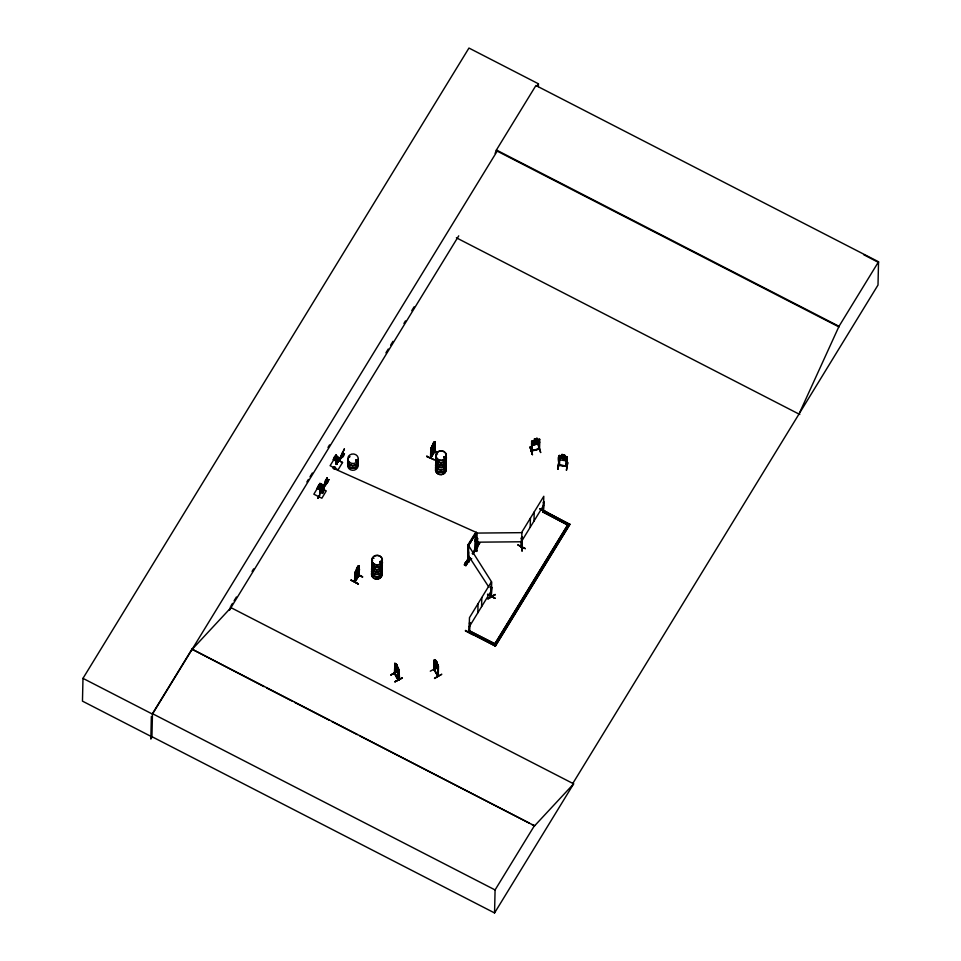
<?xml version="1.0" encoding="UTF-8"?>
<svg xmlns="http://www.w3.org/2000/svg" width="961" height="961" viewBox="0 0 961 961"><rect width="100%" height="100%" fill="white"/><g stroke="black" fill="none" stroke-linecap="round" stroke-linejoin="round"><path stroke-width="1.44" d="M538.352 86.634L538.424 83.787L468.956 48.05L82.982 678.358L82.466 701.134L151.934 736.871L152.463 713.663L191.972 649.143L534.58 825.847L531.913 824.478M151.345 716.51L150.841 739.093L152.222 736.823M263.951 686.61L191.972 649.143M317.13 488.248L320.842 489.87L323.593 485.269L319.881 483.419L317.13 488.248L320.842 490.11M318.223 486.879L313.851 494.206L321.875 498.23L326.247 490.903L323.569 489.521M318.067 486.47L319.605 487.239L320.518 484.933L319.388 484.368L318.475 486.674L318.499 485.87L319.629 486.434M319.881 483.419L323.593 485.269M320.842 488.512L320.746 492.645L319.953 492.849L319.809 487.996M319.953 492.849L320.049 488.729M321.491 488.308C320.205 486.242 317.935 494.254 322.992 488.476L323.545 487.227L321.491 488.308L320.325 487.599L321.238 485.293L322.355 486.662L321.238 485.293M319.605 487.239L320.518 484.933M320.746 492.645L320.578 489.161M324.193 490.134L322.331 493.353L322.92 489.509M322.536 493.461L323.821 487.443L321.274 488.2L321.587 487.503M323.545 490.446L323.617 487.347C321.575 492.609 325.863 483.119 323.497 488.008M323.761 490.542L323.821 487.443M334.572 458.421L330.116 465.701L338.092 469.809L342.548 462.481L335.906 459.058M334.764 458.217L334.788 457.412L335.894 458.793L334.356 458.001M335.677 456.727L335.701 455.91L336.818 456.499L337.599 459.598M337.155 458.709L337.707 461.208L336.626 458.361L337.539 456.859L338.668 457.436L337.707 461.208L337.155 458.709L337.035 464.211L336.242 464.415L336.11 459.55M338.668 457.436L337.743 458.938C327.797 465.304 338.596 448.679 336.134 458.181M336.242 464.415L336.362 458.914M337.035 464.211L336.867 460.727M337.515 457.664L337.539 456.859M339.173 460.187L338.092 461.821L340.014 457.772L339.641 459.466M358.345 583.856L350.993 580.024L358.309 584.048M356.507 569.609L354.801 572.84L354.597 581.861M355.234 581.513L355.102 572.251L354.813 582.15L358.585 576.059M354.969 581.345L355.15 572.191M354.933 582.03L358.885 575.507L359.15 565.633L357.756 567.555L357.828 566.329L357.756 567.555L358.513 566.87L358.429 571.146L355.87 575.435L356.579 569.657M356.543 569.693L357.828 566.329M356.579 572.239L356.531 574.33L357.768 572.263L357.828 567.975L356.531 572.119L357.792 570.065M357.888 568.564L356.567 570.774C351.702 583.856 361.3 561.512 357.948 569.729M356.831 570.558L357.624 569.224M356.831 568.347L357.624 567.41M358.261 575.891L358.933 575.098L358.261 575.651M358.249 575.975L358.405 571.891L357.54 572.095L358.417 569.417L356.195 573.104L356.999 572.996L356.087 575.771M358.717 567.002L358.837 566.269L358.549 576.107M358.681 574.978L354.585 581.922M355.606 577.993C354.645 577.933 361.901 569.513 358.717 568.251M362.513 577.044L357.564 574.738M398.19 671.198L390.839 675.018L398.214 671.102M394.406 673.217L394.911 664.051L394.743 673.937L398.755 679.667M394.851 673.973L394.959 663.258L398.575 668.796L398.923 672.904C396.388 673.012 394.142 666.297 394.875 663.294L396.28 665.228L396.34 663.955L398.274 668.736L398.058 679.403L398.551 670.057L398.671 670.79C403.055 696.425 387.679 658.609 398.731 679.739L398.947 669.841L396.352 665.553L396.304 667.655L397.554 669.721L397.602 667.631M395.007 681.842L402.335 677.877L394.971 681.625M395.115 673.841L394.731 673.108M396.34 663.955L395.632 666.538L398.226 670.826M396.605 664.616L397.41 665.949M397.662 667.282L396.256 663.991M398.419 679.895L394.863 673.733M426.984 455.922L426.756 456.487L434.348 459.899M434.949 451.093L434.444 452.102L434.66 441.94L430.792 448.763L430.54 457.941L434.648 451.226M434.66 450.889L430.792 458.073L431.129 448.114M431.237 457.508L431.081 448.174L433.819 442.24L432.438 445.568M432.81 446.481L433.603 445.147M432.81 444.27L433.627 442.949M433.771 442.348L433.747 443.477L434.66 441.94M433.819 442.24L433.831 443.514L434.492 442.781L434.408 447.069L432.162 451.598M433.867 444.475L433.843 445.604L434.456 444.979L433.747 446.877L431.837 449.135M434.3 449.292L434.576 451.982M434.6 451.226L435.213 441.592L434.901 451.526M430.3 671.174L437.483 667.306M434.48 659.726L434.588 670.225L434.384 660.435L433.879 669.601M434.396 659.763L438.48 666.285L438.24 676.22L434.18 669.541L434.432 659.63L434.937 660.087M434.468 678.178L441.796 674.238L434.648 678.502M437.94 675.583L437.76 665.108L437.123 662.513L434.925 660.015M435.862 660.447L435.105 662.922L437.711 667.21M436.078 661L436.883 662.333M437.087 664.003L437.039 666.093L435.777 664.027L435.826 661.937L438.06 665.18M438.144 667.174L438.036 666.429L437.988 676.352L434.144 669.144M438.036 666.429L437.784 675.475M470.434 558.197L465.869 565.669L464.427 564.924L469.004 557.176M464.728 563.026L471.719 558.701M465.869 565.669L470.446 557.921M465.328 630.897L472.692 634.692L472.92 634.128M475.419 539.565L474.974 533.511L468.055 544.635L467.719 559.422L468.355 559.758M468.259 560.852L468.211 545.38M468.079 560.96L468.427 545.62L476.464 532.49L468.427 545.62M468.968 561.668L468.584 560.683L468.944 561.717L468.223 561.296L468.692 544.971L475.611 533.848M468.608 556.323L468.259 561.272M468.692 561.849L468.716 551.938M469.004 556.924L468.896 561.644C467.478 559.422 468.824 562.882 468.932 561.2M469.112 631.87L469.845 631.473M469.424 632.722L469.713 622.596L469.4 632.506L495.408 646.08L469.424 632.722L470.229 631.125L494.783 643.762L470.229 631.413M475.419 539.746L475.214 548.611L472.199 553.584M476.151 532.322L476.115 547.818L475.214 548.611L475.599 533.655L468.632 545.019M476.115 547.818L476.464 532.49L332.986 468.127L334.656 469.328M476.584 547.386C478.338 548.01 476.548 546.148 476.752 547.794L477.004 533.079L521.979 532.658M476.644 551.254L476.103 547.59L476.212 551.434M477.341 547.025L477.341 547.794L477.629 538.328M477.833 612.794L478.037 603.676M479.575 543.277L478.146 542.256L479.575 543.277L473.485 553.224M481.593 606.631L481.809 597.526M495.143 153.412L496.405 150.024L535.914 85.517L878.534 261.776L878.006 285.033L572.768 783.491L573.573 783.912L534.58 825.847M487.864 598.583C510.279 586.234 472.968 607.784 495.083 594.427M491.131 596.084L490.663 597.165L491.539 587.507L490.915 587.988M490.663 597.165L491.047 596.156L491.083 597.189M491.275 595.892L491.011 591.279M490.963 597.225L491.407 581.837L469.473 617.659L469.1 632.206M490.915 596.084L491.371 596.721L491.624 581.946L468.764 545.884M491.179 596.565L491.756 587.351L491.107 586.883L491.756 587.351M487.551 594.607L494.975 598.126M151.946 736.679L494.555 912.95L495.083 889.934L534.592 825.415M525.307 548.587L517.919 544.827M521.09 538.208C522.267 535.241 520.021 550.365 520.97 546.641L521.739 546.701M520.97 547.362L522.231 545.98L521.499 546.316C523.277 545.235 520.153 547.518 521.787 546.953M521.823 551.025L521.691 543.133L522.279 551.001M521.991 537.776L522.099 537.043L521.739 547.302L520.886 547.314M522.364 537.175L521.811 546.196M525.283 548.635L517.883 545.055M530.1 447.069L532.442 454.661L530.088 447.201M531.517 451.081L531.685 441.255L539.674 439.213L539.361 449.027L531.529 451.117L531.421 450.409M530.22 527.241L530.424 518.135M532.238 450.517L532.214 444.102M532.154 450.877L532.358 441.76L531.541 441.688L532.274 441.507M536.959 438.432L536.959 439.633L538.28 439.67L538.232 441.76L534.4 443.634L533.079 443.081L533.127 440.991L534.472 440.27L534.388 439.057L537.067 438.456L534.388 439.057M533.992 521.078L534.196 511.973M537.043 438.372L537.019 439.501M538.725 441.147L538.653 449.28L538.833 440.114L539.565 439.922M539.457 440.967L539.445 449.015M540.611 452.403L538.268 444.979L540.671 452.547M568.468 523.685L493.966 645.348L567.699 524.958L543.133 512.081L543.926 510.784L569.897 524.43L495.408 646.08M543.506 510.868L543.674 501.822L543.061 511.612L543.77 510.988M543.518 510.531L543.433 511.624M569.897 524.43L543.77 510.663L543.349 511.672L543.794 496.284L521.859 532.118L521.679 547.362M539.95 508.849L547.326 512.802L539.974 508.958M557.632 468.884L558.966 461.28L558.065 468.788M559.518 464.776L559.506 465.448L559.795 456.055C556.011 455.79 560.599 468.391 558.93 464.692M559.867 459.839L558.99 458.541L559.795 459.863L566.209 460.824L567.17 459.851L567.254 456.763L559.062 455.538L558.713 465.352L566.942 466.541L566.161 465.821M558.053 468.98L558.93 461.292M561.801 455.538L561.825 454.421L561.873 455.682L560.503 455.85L560.455 457.941L564.347 459.418L565.741 458.733L565.789 456.643L564.431 456.055L564.455 454.937L561.897 454.553L564.563 454.829L564.527 455.946M567.002 465.941C564.515 469.304 567.855 454.805 566.401 457.316M566.389 459.658L566.269 466.517L566.341 465.761M566.389 470.229L567.747 462.433L566.497 470.217M567.17 456.763L567.026 466.553M567.675 524.994L543.133 512.081M798.987 414.071L839.025 326.296L878.534 261.776M338.296 461.929L338.116 461.304M339.137 459.634L339.317 460.259M319.689 490.747L321.479 487.515M323.076 488.26L317.827 498.23M349.323 456.367L348.891 457.076M349.672 456.775L348.807 456.643M349.66 456.883L348.987 457.148M355.918 460.271L356.351 460.968L357.024 460.259M357.024 460.607L357.18 460.139M372.916 558.329L373.721 558.125L373.12 558.365M380.088 561.632L380.592 562.485L381.073 561.62M381.145 568.948L381 569.693M443.826 457.304L444.162 458.157L445.111 457.965M444.294 457.856L445.135 457.388M445.291 457.292L445.147 458.037M323.22 487.299L328.854 479.635M334.752 457.22L335.005 456.895M339.269 459.418L339.485 458.974M559.038 455.622L559.963 455.394M559.795 456.055L558.99 456.211M557.981 468.932L559.338 461.184M567.17 459.851L566.149 460.775M566.185 466.421L567.074 466.289M327.088 477.977L323.425 487.455L325.479 480.356L327.233 478.001L323.425 487.455M344.29 453.58L343.305 456.595L342.536 456.847L344.35 453.652L340.002 458.493L339.137 460.968L340.602 458.073L339.629 459.214M328.722 479.587L326.968 482.83L327.989 482.146L328.65 479.527L323.701 487.72L323.929 486.831M355.558 577.861L359.198 570.918M357.18 569.909L355.966 570.786L356.783 570.678L355.894 573.309L358.465 568.96M433.171 445.832L431.945 446.697L432.762 446.601L431.873 449.219L432.57 447.778M434.624 446.493L435.069 444.559M432.066 451.682L432.979 448.919L432.186 449.027L434.396 445.315L433.531 448.006L434.384 447.802L431.849 451.358L432.57 445.568M357.06 569.993L358.225 567.098L357.336 569.777L358.201 569.645L356.075 573.152M433.039 445.916L434.204 443.009L433.327 445.7L434.168 445.496M490.711 597.009L491.275 595.556M543.025 511.54L543.47 510.531M475.563 540.514L475.275 540.743M476.091 541.019L475.995 541.235M322.415 488.332L323.773 486.05L323.629 487.059M344.494 453.688L339.858 458.829L344.41 448.787L339.798 459.718L342.777 456.619M491.179 596.24L491.203 595.532M491.624 596.156L491.155 595.856M431.645 449.328L431.273 450.469L435.165 443.778M433.928 669.757L437.904 676.28M373.757 558.365L373.12 558.161M380.976 561.356L380.844 562.281M381.313 562.137L380.592 562.75L379.847 562.149M444.066 457.148L444.438 457.965M445.003 457.736L444.559 456.871M323.34 487.119L322.992 488.476M355.918 573.345L356.579 571.867M339.173 460.115L342.669 452.066M538.556 448.631L539.253 448.415M532.238 450.613L531.253 450.829L539.457 448.679M465.52 630.404L472.92 634.32M426.756 456.451L434.348 459.718M339.75 458.625L339.389 460.019M358.321 572.083L356.099 575.783M320.325 487.599L321.226 486.098M322.379 485.858L321.479 487.359L320.349 486.795M432.63 446.733L433.952 444.523M432.558 448.15L433.795 446.084L431.921 449.28M469.713 622.596L469.34 623.196L469.965 622.728M543.926 501.954L543.301 502.435M494.939 598.355L487.756 594.234M497.197 151.105L152.451 714.095L82.982 678.358M536.863 86.334L538.424 83.787M230.94 605.947L232.502 603.388M234.064 600.841L236.418 596.997M252.07 571.435L253.632 568.876M306.859 481.954L308.433 479.395M309.995 476.836L312.337 473.004M328.001 447.442L329.563 444.883M385.926 352.843L388.268 349.011M390.622 345.179L392.965 341.347M403.932 323.449L405.494 320.89M411.752 310.667L414.107 306.823M458.733 235.853L229.403 610.175L230.952 607.64L191.96 649.576M335.906 457.989L336.818 456.499M335.894 458.793L336.806 457.304L336.218 454.973L337.635 459.586M338.092 461.821L339.341 459.742M357.912 566.365L356.483 568.528M355.618 571.194L358.765 566.065M434.816 442.18L434.696 442.913M355.426 572.372L354.801 572.84M431.417 448.282L430.792 448.763M432.51 448.042L433.771 445.976M355.426 575.699L358.597 570.522M431.405 451.61L434.576 446.433M430.84 458.001L434.865 451.418M464.427 564.924L468.235 558.713M472.728 554.185L479.575 542.989M469.268 626.776L491.203 590.955M521.655 541.223L543.59 505.402M469.436 632.434L470.229 631.125M543.121 512.369L543.926 511.06M495.408 645.804L569.909 524.141M494.555 912.95L573.633 783.828L230.147 607.232M474.986 540.334L474.698 541.031L475.19 540.274M394.406 672.892L394.827 673.565M433.891 669.264L434.348 670.021M437.507 675.307L437.988 676.027M532.442 445.243L538.665 443.574L539.626 442.3L538.689 443.658L532.442 445.243L531.613 444.258L531.769 441.243L532.562 440.727M323.701 487.72L327.172 482.939M535.505 441.327L533.451 440.787L535.085 441.64L533.319 443.417L535.649 441.736L537.92 442.24L536.19 441.363L537.92 439.682L535.721 441.279M339.293 460.331L339.738 459.346M547.386 512.681L540.154 508.693M494.975 598.259L487.563 594.415M355.81 460.139L355.774 460.896M357.132 460.824L355.822 460.836M444.21 457.076L445.063 457.508M468.824 546.208L468.668 546.112M468.572 557.644L468.512 558.257L468.391 557.596M566.954 466.205L558.713 464.968L566.161 465.917M475.767 541.403L476.007 540.887M477.401 547.734L477.425 547.109M357.816 569.789L358.477 569.056M319.773 495.239L318.031 498.327M323.22 487.359L323.965 486.879M354.969 580.949L354.873 581.825M339.593 459.622L342.572 456.511M563.062 457.088L565.452 456.463L563.687 457.496L565.5 459.058L563.134 457.652L560.707 458.337L562.557 457.316L560.876 455.778L563.194 457.208M434.288 662.682L437.88 669.757L438.36 669.204M327.112 478.037L325.431 481.245M319.797 490.735L320.938 489.557M348.879 456.487L349.648 456.667M356.735 460.8L356.615 459.899M437.543 454.133L436.859 453.892M443.982 456.992L444.763 456.787M322.415 493.389L324.073 490.062M395.271 664.664L394.647 664.183M395.247 668.183L398.491 673.337M397.986 670.91L390.803 674.922M398.671 670.79L398.551 670.057M434.756 661.048L434.132 660.567M394.947 681.769L402.335 677.877M437.159 662.549L435.741 660.375M434.72 664.556L437.88 669.757M356.05 459.875L356.867 459.863M380.16 561.356L380.784 561.284M380.436 561.56L380.712 562.449M319.725 492.128L320.518 491.912M336.014 463.682L336.806 463.478M468.524 557.692L468.512 558.137M531.974 450.228L538.725 449.231M477.641 538.604L476.872 538.34M477.425 547.71L476.752 547.758M476.788 542.184L521.775 541.776M539.698 439.297L538.773 439.141M335.005 467.743C337.335 467.839 332.23 465.46 334.524 467.49M434.612 448.667L431.585 453.904L431.165 453.364M318.968 484.969L320.506 485.737M496.405 150.024L839.025 326.296M496.393 150.697L839.013 326.968M456.379 237.799L799.792 414.479M432.534 449.652L437.459 452.175M432.33 449.832L437.291 452.427M432.33 450.024L437.231 452.547M431.261 457.088L430.54 457.604M335.269 456.511L338.644 458.253M336.626 458.361L337.743 458.938M336.602 459.166L337.996 460.739L338.044 458.421L333.419 459.55L337.731 459.742L338.044 458.421L333.407 459.778L336.206 455.214L337.707 461.208L336.218 454.973M335.906 459.106L342.548 462.529M464.439 564.648L465.869 565.38M356.555 573.741L362.705 576.888L356.399 573.993M350.969 580.192L358.369 583.988M266.617 687.98L291.952 701.013M294.619 702.383L329.275 720.221M331.941 721.591L357.276 734.624M359.931 735.994L529.247 823.096M152.463 713.663L495.083 889.934M863.675 254.689L878.522 262.449M468.055 544.635L468.692 544.971M531.709 444.234L532.478 445.111M468.379 555.65L489.041 587.399M530.124 447.057L532.442 454.661M476.5 544.827L476.668 551.446L476.464 544.839M357.972 462.277A5.249 4.805 1.3 0 1 352.315 468.343A5.249 4.805 1.3 0 1 348.338 461.208M358.057 462.121A5.334 4.877 1.3 0 1 352.303 468.271A5.334 4.877 1.3 0 1 348.266 461.028M357.912 464.247A5.225 4.781 1.3 0 1 352.267 470.277A5.225 4.781 1.3 0 1 348.314 463.19M358.117 459.598A5.334 4.877 1.3 0 1 352.363 465.749A5.261 4.805 1.3 0 1 348.387 458.697M348.326 458.517A5.334 4.877 1.3 0 0 352.363 465.749A5.261 4.805 1.3 0 0 358.045 459.766M357.997 461.857A5.261 4.805 1.3 0 1 352.315 467.923A5.261 4.805 1.3 0 1 348.338 460.787M358.045 459.346A5.249 4.805 1.3 0 1 352.375 465.4A5.249 4.805 1.3 0 1 348.411 458.277M445.52 458.121A5.249 4.805 1.3 0 1 441.772 465.316A5.249 4.805 1.3 0 1 435.922 459.37M445.604 457.808A5.334 4.877 1.3 0 1 441.796 465.124A5.334 4.877 1.3 0 1 435.85 459.082M445.496 460.319A5.273 4.817 1.3 0 1 441.724 467.551A5.225 4.781 1.3 0 1 435.886 461.712M435.85 461.58A5.273 4.817 1.3 0 0 441.724 467.551A5.225 4.781 1.3 0 0 445.448 460.475M445.496 460.139A5.273 4.817 1.3 0 1 441.724 467.358A5.273 4.817 1.3 0 1 435.862 461.388M445.652 455.43A5.334 4.877 1.3 0 1 441.147 462.782A5.249 4.805 1.3 0 1 436.486 455.694M436.414 455.514A5.334 4.877 1.3 0 0 441.147 462.782A5.249 4.805 1.3 0 0 445.58 455.61M445.532 457.7A5.249 4.805 1.3 0 1 441.784 464.896A5.249 4.805 1.3 0 1 435.934 458.95M446.204 456.475A5.334 4.877 1.3 0 1 440.45 462.625A5.334 4.877 1.3 0 1 436.414 455.382M445.363 465.292A5.249 4.805 1.3 0 1 441.616 472.488A5.249 4.805 1.3 0 1 435.765 466.541M445.436 464.98A5.334 4.877 1.3 0 1 441.628 472.283A5.334 4.877 1.3 0 1 435.681 466.241M445.327 467.382A5.273 4.817 1.3 0 1 441.567 474.614A5.273 4.817 1.3 0 1 435.693 468.644M445.327 467.31A5.273 4.817 1.3 0 1 441.567 474.53A5.273 4.817 1.3 0 1 435.693 468.56M445.496 462.589A5.334 4.877 1.3 0 1 441.688 469.905A5.334 4.877 1.3 0 1 435.741 463.863M445.375 464.872A5.249 4.805 1.3 0 1 441.616 472.067A5.249 4.805 1.3 0 1 435.765 466.121M445.496 462.469A5.334 4.877 1.3 0 1 441.688 469.773A5.334 4.877 1.3 0 1 435.741 463.731M382.082 563.771A5.249 4.805 1.3 0 1 376.412 569.825A5.249 4.805 1.3 0 1 372.448 562.702M382.166 563.602A5.334 4.877 1.3 0 1 376.412 569.753A5.334 4.877 1.3 0 1 372.375 562.521M382.046 565.981A5.273 4.817 1.3 0 1 376.364 572.059A5.225 4.781 1.3 0 1 372.412 565.044M372.375 564.9A5.273 4.817 1.3 0 0 376.364 572.059A5.225 4.781 1.3 0 0 382.01 566.113M382.058 565.789A5.273 4.817 1.3 0 1 376.364 571.867A5.273 4.817 1.3 0 1 372.375 564.72M382.226 561.092A5.334 4.877 1.3 0 1 376.472 567.242A5.249 4.805 1.3 0 1 372.496 560.191M382.094 563.35A5.249 4.805 1.3 0 1 376.424 569.405A5.249 4.805 1.3 0 1 372.448 562.281M382.142 561.26A5.249 4.805 1.3 0 1 376.472 567.314A5.334 4.877 1.3 0 1 372.436 560.011A5.334 4.877 1.3 0 0 376.472 567.11A5.334 4.877 1.3 0 0 382.226 560.96M381.913 570.942A5.249 4.805 1.3 0 1 376.256 576.996A5.249 4.805 1.3 0 1 372.279 569.873M382.01 570.642A5.334 4.877 1.3 0 1 376.256 576.792A5.334 4.877 1.3 0 1 372.219 569.549M372.267 567.17A5.334 4.877 1.3 0 0 376.304 574.402A5.334 4.877 1.3 0 0 382.058 568.251A5.334 4.877 1.3 0 1 376.304 574.282A5.334 4.877 1.3 0 1 372.267 567.038M381.925 570.51A5.249 4.805 1.3 0 1 376.268 576.564A5.249 4.805 1.3 0 1 372.291 569.441M432.558 445.94L432.51 450.241L433.747 448.174L433.819 443.886L432.558 445.94M534.46 440.643L534.412 442.733L536.899 442.108L536.947 440.018L534.46 440.643M534.941 439.225L536.538 438.817L534.941 439.225M561.873 456.055L561.825 458.145L564.371 458.529L564.419 456.427L561.873 456.055M562.353 454.805L563.987 455.43L562.353 454.805M318.463 485.593L318.487 485.533M359.078 568.648L358.561 570.534L359.078 568.648M395.74 664.784L396.569 667.475L395.644 667.342L397.974 671.174L397.121 668.388L398.01 668.556L395.74 664.784M435.213 661.168L436.042 663.859L435.117 663.727L437.447 667.547L436.594 664.772L437.471 664.868L435.213 661.168M349.384 462.157A5.225 4.781 1.3 0 0 358.105 459.935A5.225 4.781 1.3 0 0 351.606 454.133A5.225 4.781 1.3 0 0 349.384 462.157M437.459 458.974A5.273 4.817 1.3 0 0 446.24 456.727A5.273 4.817 1.3 0 0 439.694 450.889A5.273 4.817 1.3 0 0 437.459 458.974M437.483 459.154A5.225 4.781 1.3 0 0 446.192 456.931A5.225 4.781 1.3 0 0 439.694 451.129A5.225 4.781 1.3 0 0 437.483 459.154M373.469 563.542A5.273 4.817 1.3 0 0 382.25 561.308A5.273 4.817 1.3 0 0 375.703 555.458A5.273 4.817 1.3 0 0 373.469 563.542M373.493 563.651A5.225 4.781 1.3 0 0 382.202 561.428A5.225 4.781 1.3 0 0 375.715 555.626A5.225 4.781 1.3 0 0 373.493 563.651M376.207 579.111A5.273 4.817 1.3 0 0 381.889 573.032A5.273 4.817 1.3 0 1 376.207 579.027A5.273 4.817 1.3 0 1 372.219 571.879A5.273 4.817 1.3 0 0 376.207 579.111"/></g></svg>
